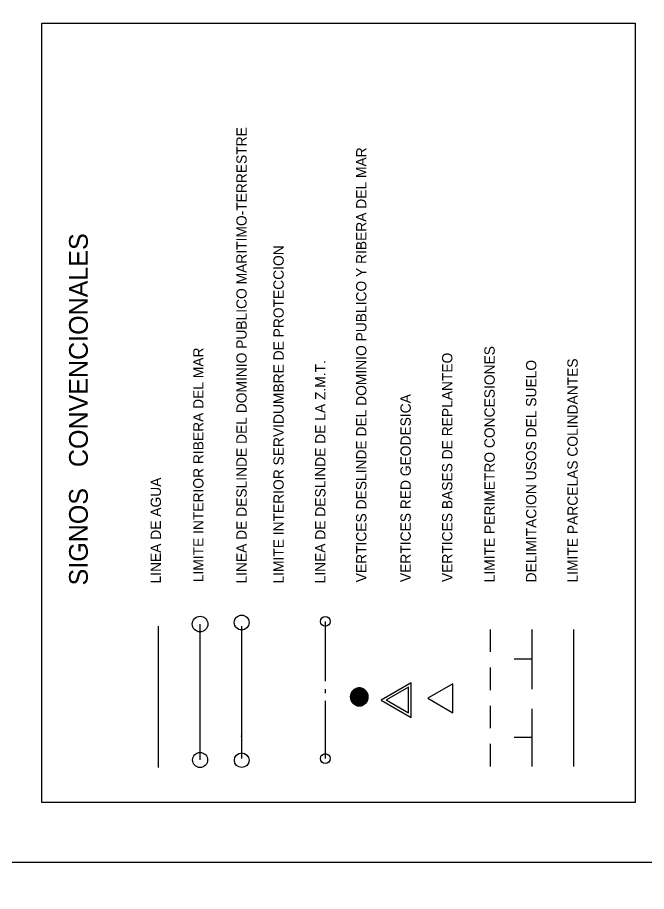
# Model space of a CAD drawing. Extents: x 735054 to 735644, y 4350981 to 4352008.
# Drawn here: x 735186.8 to 735262.4, y 4351817.5 to 4351922.5 of the extents above; entities that cross this region are included whole.
import ezdxf
from ezdxf.enums import TextEntityAlignment as Align

# ---------------------------------------------------------------- set-up
doc = ezdxf.new("R2010")
doc.units = 0
doc.linetypes.add('DASHED', pattern=[0])
doc.layers.get('0').update_dxf_attribs({"linetype": 'CONTINUOUS'})

msp = doc.modelspace()

# ---------------------------------------------------------------- linework, layer by layer
at = {"color": 0, "linetype": 'CONTINUOUS'}
for p, q in [((735223.83, 4351842.75), (735223.83, 4351849.92)), ((735203.77, 4351832.37), (735203.77, 4351849.37)), ((735213.79, 4351833.45), (735213.79, 4351849.37)), ((735243.69, 4351846.27), (735243.69, 4351848.97)), ((735243.69, 4351846.27), (735243.69, 4351848.97)), ((735248.69, 4351841.8), (735248.69, 4351848.97)), ((735248.69, 4351845.39), (735246.5, 4351845.39)), ((735243.69, 4351841.68), (735243.69, 4351844.38)), ((735243.69, 4351841.68), (735243.69, 4351844.38)), ((735234.15, 4351842.55), (735230.54, 4351840.47)), ((735234.15, 4351842.55), (735230.54, 4351840.47)), ((735234.15, 4351838.38), (735234.15, 4351842.55)), ((735234.15, 4351838.38), (735234.15, 4351842.55)), ((735223.83, 4351841.3), (735223.83, 4351841.78)), ((735233.83, 4351842.03), (735231.16, 4351840.5)), ((735233.83, 4351838.96), (735233.83, 4351842.03)), ((735239.15, 4351842.42), (735236.14, 4351840.69)), ((735239.15, 4351842.42), (735236.14, 4351840.69)), ((735239.15, 4351838.95), (735239.15, 4351842.42)), ((735239.15, 4351838.95), (735239.15, 4351842.42)), ((735223.83, 4351833.45), (735223.83, 4351840.38)), ((735230.54, 4351840.47), (735234.15, 4351838.38)), ((735230.54, 4351840.47), (735234.15, 4351838.38)), ((735231.14, 4351840.5), (735233.8, 4351838.96)), ((735236.14, 4351840.69), (735239.15, 4351838.95)), ((735236.14, 4351840.69), (735239.15, 4351838.95)), ((735243.69, 4351837.09), (735243.69, 4351839.79)), ((735243.69, 4351837.09), (735243.69, 4351839.79)), ((735248.69, 4351832.5), (735248.69, 4351839.43)), ((735243.69, 4351832.5), (735243.69, 4351835.2)), ((735243.69, 4351832.5), (735243.69, 4351835.2)), ((735248.69, 4351835.97), (735246.5, 4351835.97))]:
    msp.add_line(p, q, dxfattribs=at)
at = {"color": 0, "linetype": 'DASHED'}
for p, q in [((735208.77, 4351833.28), (735208.77, 4351849.6)), ((735253.69, 4351832.5), (735253.69, 4351848.97))]:
    msp.add_line(p, q, dxfattribs=at)
at = {"color": 0, "linetype": 'CONTINUOUS'}
msp.add_lwpolyline([(735189.77, 4351828.19), (735189.77, 4351921.78), (735261.04, 4351921.78), (735261.04, 4351828.19)], close=True, dxfattribs=at)
for centre, radius in [((735208.77, 4351849.6), 0.933), ((735213.77, 4351849.79), 0.89), ((735223.83, 4351849.92), 0.588), ((735208.77, 4351833.28), 0.907), ((735213.77, 4351833.25), 0.88), ((735223.83, 4351833.45), 0.588)]:
    msp.add_circle(centre, radius, dxfattribs=at)
msp.add_point((735213.74, 4351836.14), dxfattribs=at)
msp.add_point((735213.74, 4351836.14), dxfattribs=at)
msp.add_point((735213.74, 4351836.14), dxfattribs=at)
msp.add_point((735213.74, 4351836.14), dxfattribs=at)
msp.add_point((735213.74, 4351836.14), dxfattribs=at)
msp.add_point((735213.74, 4351836.14), dxfattribs=at)

# ---------------------------------------------------------------- texts
for s, p in [('LINEA DE DESLINDE DEL DOMINIO PUBLICO MARITIMO-TERRESTRE', (735214.37, 4351854.47)), ('VERTICES DESLINDE DEL DOMINIO PUBLICO Y RIBERA DEL MAR', (735228.76, 4351854.62)), ('LIMITE INTERIOR SERVIDUMBRE DE PROTECCION', (735218.82, 4351854.47)), ('LIMITE INTERIOR RIBERA DEL MAR', (735209.18, 4351854.63)), ('LIMITE PERIMETRO CONCESIONES', (735244.18, 4351854.62)), ('VERTICES BASES DE REPLANTEO', (735239.09, 4351854.65)), ('LIMITE PARCELAS COLINDANTES', (735254.15, 4351854.6)), ('LINEA DE DESLINDE DE LA Z.M.T.', (735223.84, 4351854.49)), ('DELIMITACION USOS DEL SUELO', (735249.18, 4351854.61)), ('VERTICES RED GEODESICA', (735234.09, 4351854.65)), ('LINEA DE AGUA', (735204.07, 4351854.48))]:
    msp.add_text(s, height=1.24, rotation=90, dxfattribs=at).set_placement(p)
msp.add_text('SIGNOS   CONVENCIONALES   ', height=2.25, rotation=90, dxfattribs=at).set_placement((735194.15, 4351876.65), align=Align.MIDDLE)

# ---------------------------------------------------------------- meshes
mesh = msp.add_polyface(dxfattribs=at)
corners = [(735362.5, 4350981), (735054.5, 4352007.5), (735644, 4350981), (735644, 4352007.5), (735054.5, 4350981)]
mesh.append_faces([[corners[k] for k in face] for face in [(0, 1, 4), (1, 0, 2, 3)]], dxfattribs={"vtx0": -1, "color": 0})
mesh = msp.add_polyface(dxfattribs=at)
corners = [(735345.58, 4351821), (735345.58, 4352001.5), (735064.5, 4352001.5), (735064.5, 4351821)]
mesh.append_faces([[corners[k] for k in face] for face in [(0, 1, 2, 3)]], dxfattribs={"color": 0})
mesh = msp.add_polyface(dxfattribs=at)
corners = [(735228.11, 4351841.92), (735227.97, 4351841.93), (735227.76, 4351841.93), (735228.17, 4351841.9), (735227.7, 4351841.92), (735228.24, 4351841.88), (735227.63, 4351841.9), (735228.3, 4351841.86), (735227.56, 4351841.88), (735228.36, 4351841.83), (735227.5, 4351841.86), (735228.43, 4351841.8), (735227.44, 4351841.83), (735228.48, 4351841.76), (735227.38, 4351841.8), (735228.54, 4351841.73), (735227.32, 4351841.76), (735228.59, 4351841.68), (735227.26, 4351841.73), (735228.65, 4351841.64), (735227.21, 4351841.68), (735228.69, 4351841.59), (735227.16, 4351841.64), (735228.74, 4351841.54), (735227.11, 4351841.59), (735228.78, 4351841.48), (735227.06, 4351841.54), (735228.82, 4351841.43), (735227.02, 4351841.48), (735228.85, 4351841.37), (735226.98, 4351841.43), (735228.88, 4351841.3), (735226.95, 4351841.37), (735228.91, 4351841.24), (735226.92, 4351841.3), (735228.93, 4351841.18), (735226.89, 4351841.24), (735228.95, 4351841.11), (735226.87, 4351841.18), (735228.96, 4351841.04), (735226.85, 4351841.11), (735228.97, 4351840.98), (735226.84, 4351841.04), (735228.98, 4351840.91), (735226.83, 4351840.98), (735228.98, 4351840.84), (735226.82, 4351840.91), (735228.98, 4351840.77), (735226.82, 4351840.84), (735228.97, 4351840.7), (735226.83, 4351840.77), (735228.96, 4351840.64), (735226.83, 4351840.7), (735228.94, 4351840.57), (735226.84, 4351840.64), (735228.92, 4351840.5), (735226.86, 4351840.57), (735228.9, 4351840.44), (735226.88, 4351840.5), (735228.87, 4351840.38), (735226.91, 4351840.44), (735228.84, 4351840.32), (735226.93, 4351840.38), (735228.8, 4351840.26), (735226.97, 4351840.32), (735228.76, 4351840.2), (735227, 4351840.26), (735228.72, 4351840.15), (735227.04, 4351840.2), (735228.67, 4351840.1), (735227.09, 4351840.15), (735228.62, 4351840.05), (735227.13, 4351840.1), (735228.57, 4351840.01), (735227.18, 4351840.05), (735228.51, 4351839.97), (735227.23, 4351840.01), (735228.46, 4351839.93), (735227.29, 4351839.97), (735228.4, 4351839.9), (735227.35, 4351839.93), (735228.33, 4351839.87), (735227.41, 4351839.9), (735228.27, 4351839.84), (735227.47, 4351839.87), (735228.21, 4351839.82), (735227.53, 4351839.84), (735228.14, 4351839.8), (735227.6, 4351839.82), (735228.07, 4351839.79), (735227.66, 4351839.8), (735228, 4351839.78), (735227.73, 4351839.79), (735227.87, 4351839.78), (735227.83, 4351841.93), (735228.04, 4351841.93), (735227.94, 4351839.78), (735227.8, 4351839.78), (735227.9, 4351841.94)]
mesh.append_faces([[corners[k] for k in face] for face in [(1, 0, 95), (93, 92, 97), (94, 1, 98)]], dxfattribs={"vtx0": -1, "color": 0})
mesh.append_faces([[corners[k] for k in face] for face in [(91, 92, 93, 96)]], dxfattribs={"vtx0": -1, "vtx1": -1, "color": 0})
mesh.append_faces([[corners[k] for k in face] for face in [(0, 1, 94, 2)]], dxfattribs={"vtx0": -1, "vtx1": -1, "vtx3": -1, "color": 0})
mesh.append_faces([[corners[k] for k in face] for face in [(0, 2, 4, 3), (3, 4, 6, 5), (5, 6, 8, 7), (7, 8, 10, 9), (9, 10, 12, 11), (11, 12, 14, 13), (13, 14, 16, 15), (15, 16, 18, 17), (17, 18, 20, 19), (19, 20, 22, 21), (21, 22, 24, 23), (23, 24, 26, 25), (25, 26, 28, 27), (27, 28, 30, 29), (29, 30, 32, 31), (31, 32, 34, 33), (33, 34, 36, 35), (35, 36, 38, 37), (37, 38, 40, 39), (39, 40, 42, 41), (41, 42, 44, 43), (43, 44, 46, 45), (45, 46, 48, 47), (47, 48, 50, 49), (49, 50, 52, 51), (51, 52, 54, 53), (53, 54, 56, 55), (55, 56, 58, 57), (57, 58, 60, 59), (59, 60, 62, 61), (61, 62, 64, 63), (63, 64, 66, 65), (65, 66, 68, 67), (67, 68, 70, 69), (69, 70, 72, 71), (71, 72, 74, 73), (73, 74, 76, 75), (75, 76, 78, 77), (77, 78, 80, 79), (79, 80, 82, 81), (81, 82, 84, 83), (83, 84, 86, 85), (85, 86, 88, 87), (87, 88, 90, 89), (89, 90, 92, 91)]], dxfattribs={"vtx0": -1, "vtx2": -1, "color": 0})

doc.saveas('drawing.dxf')
